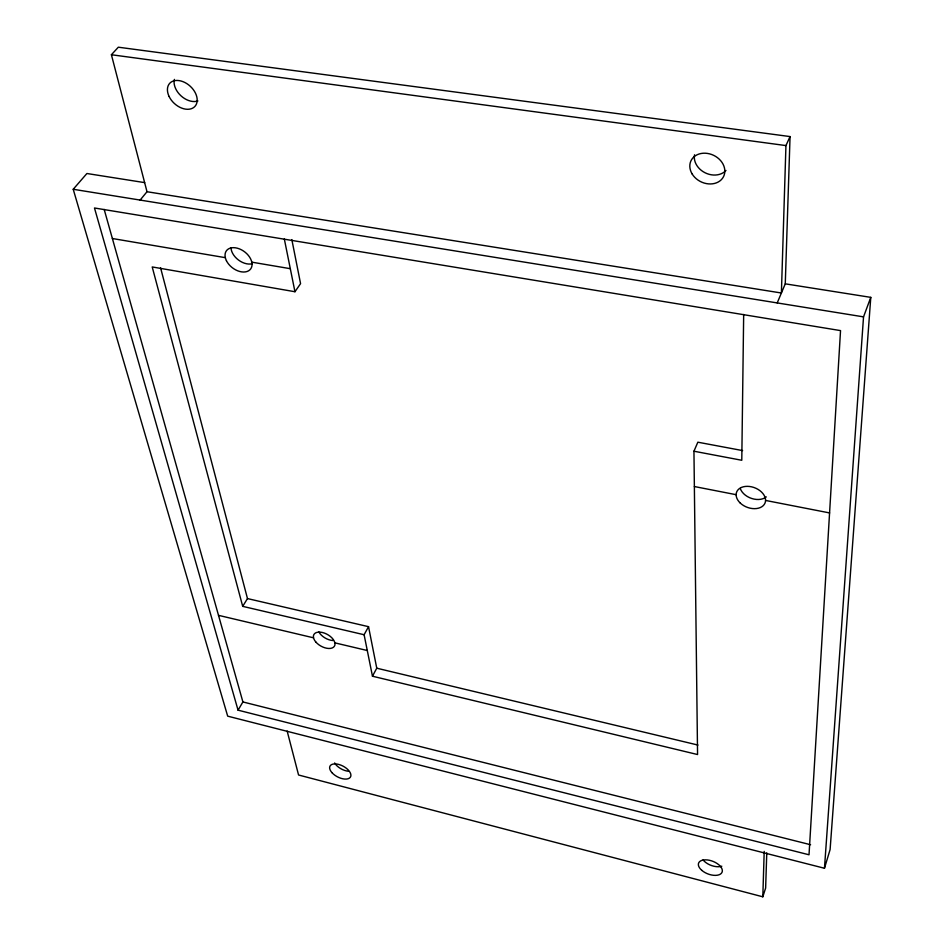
<?xml version="1.0" encoding="UTF-8"?>
<svg xmlns="http://www.w3.org/2000/svg" width="944" height="944" viewBox="0 0 944 944"><rect width="100%" height="100%" fill="white"/><g stroke="black" fill="none" stroke-linecap="round" stroke-linejoin="round"><path stroke-width="1.42" d="M743.671 314.47L741.783 460.271L693.946 451.22L697.557 754.539L372.467 676.211L364.101 634.734L368.538 626.674L247.481 598.579L160.551 267.73M287.153 731.069L298.564 775L762.811 896.8L764.203 851.405M147.004 191.726L111.404 54.74L118.33 47.2L790.057 136.573L785.939 145.577L781.396 293.006L147.004 191.726L140.125 200.081M766.776 852.857L765.631 888.068L762.811 896.8M777.207 302.93L785.266 283.837L790.057 136.573M144.692 182.629L86.907 173.507L73.219 189.272L227.681 716.154L824.466 868.256L863.536 316.865L870.781 297.36L785.266 283.837M870.781 297.36L830.106 849.553L824.466 868.256M693.946 451.22L697.852 442.193L742.609 450.583M372.467 676.211L376.762 668.199L368.538 626.674M238.053 710.171L94.471 207.987L840.538 330.601L809.02 854.78L238.053 710.171L242.903 701.947L104.182 209.426M364.101 634.734L242.702 606.355L247.481 598.579M242.702 606.355L152.208 266.94L294.953 291.731L300.57 283.648L291.838 239.587M111.404 54.74L785.939 145.577M73.219 189.272L863.536 316.865M112.371 238.513L225.333 257.665M251.824 262.161L290.304 268.686M694.371 486.538L736.131 494.691M765.572 500.438L829.634 512.934M218.501 615.335L313.526 637.814M334.872 642.852L367.287 650.522M376.762 668.199L697.982 745.064M242.903 701.947L810.589 844.727M284.333 239.021L294.953 291.731M725.971 170.463A18.007 14.667 25.7 0 1 705.109 172.787A18.007 14.667 25.7 0 1 694.548 154.792M197.91 100.937A17.016 11.729 42.7 0 1 180.988 95.828A17.016 11.729 42.7 0 1 174.38 79.39M721.806 866.214A12.532 6.797 20.9 0 1 703.044 859.901M348.619 771.283A11.576 6.053 27.7 0 1 334.648 762.976M766.304 496.898A15.163 10.478 20.5 0 1 751.695 498.479A15.163 10.478 20.5 0 1 740.261 488.449M333.09 640.539A11.776 6.679 29.2 0 1 318.883 631.984M252.367 263.695A15.092 10.077 37.4 0 1 238.513 260.048A15.092 10.077 37.4 0 1 230.973 247.706M692.129 173.932A18.101 14.667 25.8 0 0 722.455 178.381A18.101 14.667 25.8 0 0 707.386 153.412A18.101 14.667 25.8 0 0 692.129 173.932M169.118 96.512A17.098 11.717 42.5 0 0 194.877 106.46A17.098 11.717 42.5 0 0 182.947 81.644A17.098 11.717 42.5 0 0 169.118 96.512M701.852 870.403A12.579 6.773 21 0 0 721.936 872.492A12.579 6.773 21 0 0 707.28 859.937A12.579 6.773 21 0 0 701.852 870.403M331.934 772.629A11.611 6.042 27.7 0 0 350.189 777.431A11.611 6.042 27.7 0 0 338.648 764.416A11.611 6.042 27.7 0 0 331.934 772.629M740.238 503.034A15.222 10.467 20.6 0 0 764.994 503.128A15.222 10.467 20.6 0 0 747.318 486.337A15.222 10.467 20.6 0 0 740.238 503.034M315.792 641.967A11.824 6.667 29.2 0 0 334.294 646.404A11.824 6.667 29.2 0 0 322.494 632.515A11.824 6.667 29.2 0 0 315.792 641.967M226.43 260.709A15.163 10.054 37.3 0 0 249.782 269.937A15.163 10.054 37.3 0 0 239.457 248.897A15.163 10.054 37.3 0 0 226.43 260.709"/></g></svg>
